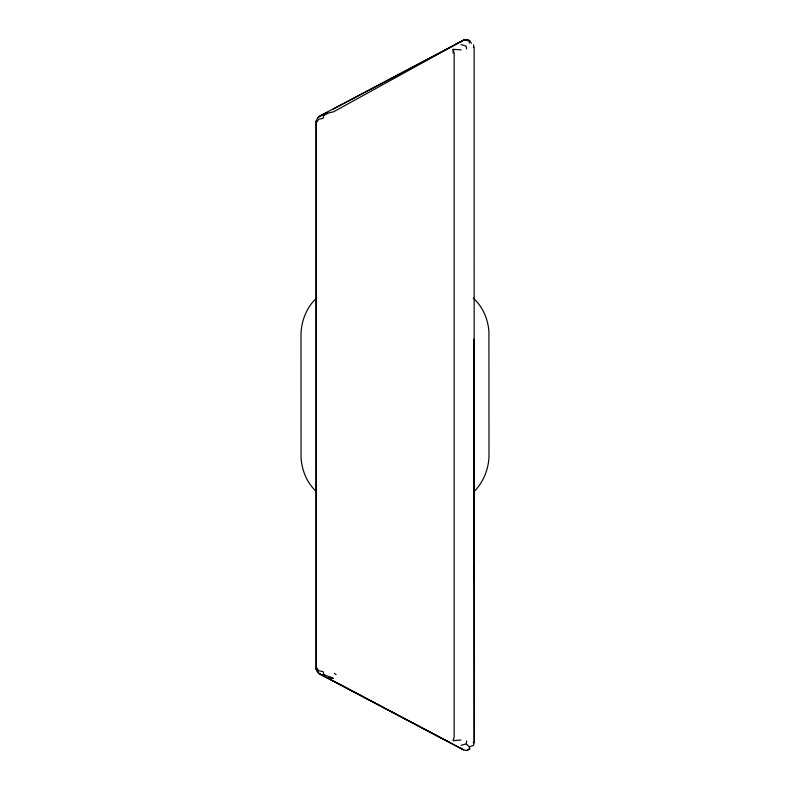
<?xml version="1.0" encoding="UTF-8"?>
<svg xmlns="http://www.w3.org/2000/svg" width="790" height="790" viewBox="0 0 790 790"><rect width="100%" height="100%" fill="white"/><g stroke="black" fill="none" stroke-linecap="round" stroke-linejoin="round"><path stroke-width="1.19" d="M316.188 121.058L316.158 668.942L318.222 672.665L320.069 674.146L463.592 749.829L461.301 748.219M453.134 53.058L453.134 49.365L461.143 49.879M473.684 742.61L473.684 745.345L469.329 746.836L466.248 743.923L466.683 741M474.119 47.252L474.207 742.778L473.872 339.216L473.872 339.878M473.872 556.97L473.882 432.12L473.872 450.883M473.872 416.557L473.882 363.815L474.178 411.165M473.882 432.12L473.921 446.518M473.842 540.232L473.891 532.332L473.872 549.07M473.891 533.053L473.882 371.656L474.158 406.05M473.872 573.135L473.852 564.702L474.207 567.003M473.773 409.092L473.882 403.562L473.654 406.722M473.615 47.42L473.684 44.872M469.26 43.164L469.517 40.596L466.693 39.5L463.384 40.172M468.381 40.705L466.693 39.5L469.685 40.784L463.572 40.172L333.558 111.805L328.956 112.852L323.88 115.291L323.031 118.391L318.795 119.211L316.8 122.065M466.693 750.5L469.517 749.404L469.872 748.476L466.693 750.5L463.355 749.819L319.911 674.068L318.015 672.527L316.128 669.13L316.119 120.91L318.024 117.463L319.911 115.933L463.572 40.172L461.192 41.84M473.743 492.032C483.283 482.344 488.812 469.092 489 455.504L488.921 332.511C488.378 319.565 482.858 306.816 473.22 298.057M469.517 749.404L469.329 746.836M316.75 297.85C306.658 307.192 301.267 320.849 301 334.506L301.049 457.617C301.77 470.188 306.856 482.641 316.079 491.35M326.942 112.279L318.024 117.463M332.866 109.267L450.083 47.37M455.238 44.438L463.572 40.172M322.606 675.203L323.92 674.719L333.617 678.343L326.685 677.593L320.069 674.146L322.33 674.848M320.157 115.804L323.456 114.698M461.084 745.326L466.248 743.923M461.005 740.013L453.065 740.655L454.171 736.863L454.161 53.167L453.134 49.365M460.965 44.596L466.159 46.106L466.574 48.98M330.23 677.287L332.481 677.988M473.2 742.442L474.099 742.738M322.537 114.827L323.88 115.291M450.093 742.61L327.86 677.998M318.015 672.527L316.128 669.13M334.377 673.366L336.115 674.571M471.502 43.282L469.517 40.596M316.82 667.915L318.844 670.819L323.051 671.579L323.92 674.719M473.882 424.279L474.197 543.204M473.852 564.702L473.872 579.663M473.891 363.795L473.951 542.661M473.872 376.929L473.872 381.224M473.872 385.155L473.872 404.263M473.872 343.186L473.941 349.476L473.872 343.186"/></g></svg>
